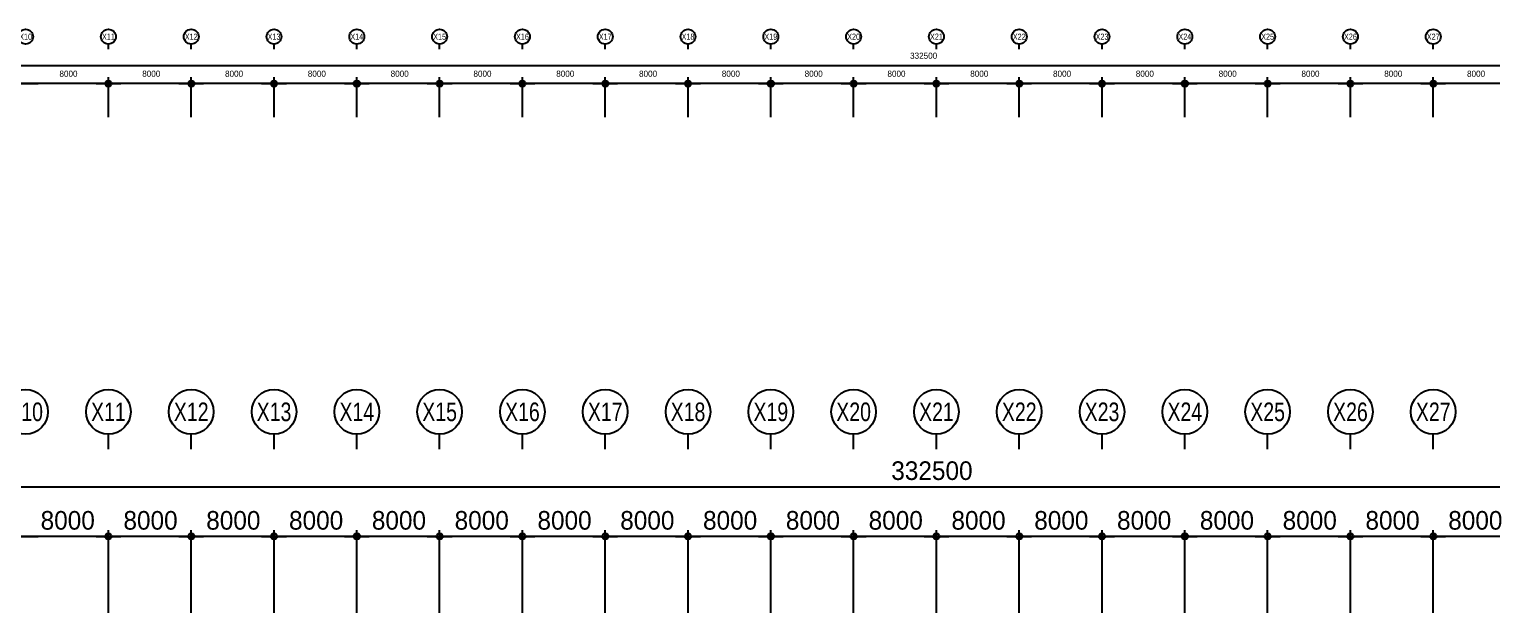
# Model space of a CAD drawing. Header units: millimetres. Extents: x -7448 to 427567, y 91657 to 341328.
# Drawn here: x 156522 to 297826, y 284926 to 341328 of the extents above; entities that cross this region are included whole.
import ezdxf
from ezdxf.enums import TextEntityAlignment as Align

# ---------------------------------------------------------------- set-up
doc = ezdxf.new("R2010")
doc.units = ezdxf.units.MM
doc.header["$LTSCALE"] = 500
doc.header["$MEASUREMENT"] = 0
doc.layers.add('e-plan', color=9, linetype='CONTINUOUS')
doc.styles.add('돋움', font='Dotum.ttf')

# ---------------------------------------------------------------- blocks, each defined once
blk = doc.blocks.new('A$C2E7106E5')
at = {"layer": 'e-plan'}
for p, q in [((86800, 54482), (86800, 54962)), ((94800, 54482), (94800, 54962)), ((102800, 54482), (102800, 54962)), ((110800, 54482), (110800, 54962)), ((118800, 54482), (118800, 54962)), ((126800, 54482), (126800, 54962)), ((134800, 54482), (134800, 54962)), ((142800, 54482), (142800, 54962)), ((150800, 54482), (150800, 54962)), ((158800, 54482), (158800, 54962)), ((166800, 54482), (166800, 54962)), ((174800, 54482), (174800, 54962)), ((182800, 54482), (182800, 54962)), ((190800, 54482), (190800, 54962)), ((198800, 54482), (198800, 54962)), ((206800, 54482), (206800, 54962)), ((214800, 54482), (214800, 54962)), ((600, 52894), (331900, 52894)), ((77600, 51154), (80000, 51154)), ((80000, 51154), (77600, 51154)), ((86200, 51154), (79400, 51154)), ((88000, 51154), (85600, 51154)), ((85600, 51154), (88000, 51154)), ((86800, 47899), (86800, 51754)), ((86800, 47899), (86800, 51754)), ((94200, 51154), (87400, 51154)), ((93600, 51154), (96000, 51154)), ((96000, 51154), (93600, 51154)), ((94800, 47899), (94800, 51754)), ((94800, 47899), (94800, 51754)), ((102200, 51154), (95400, 51154)), ((101600, 51154), (104000, 51154)), ((104000, 51154), (101600, 51154)), ((102800, 47899), (102800, 51754)), ((102800, 47899), (102800, 51754)), ((110200, 51154), (103400, 51154)), ((109600, 51154), (112000, 51154)), ((112000, 51154), (109600, 51154)), ((110800, 47899), (110800, 51754)), ((110800, 47899), (110800, 51754)), ((118200, 51154), (111400, 51154)), ((117600, 51154), (120000, 51154)), ((120000, 51154), (117600, 51154)), ((118800, 47899), (118800, 51754)), ((118800, 47899), (118800, 51754)), ((126200, 51154), (119400, 51154)), ((128000, 51154), (125600, 51154)), ((125600, 51154), (128000, 51154)), ((126800, 47899), (126800, 51754)), ((126800, 47899), (126800, 51754)), ((134200, 51154), (127400, 51154)), ((133600, 51154), (136000, 51154)), ((136000, 51154), (133600, 51154)), ((134800, 47899), (134800, 51754)), ((134800, 47899), (134800, 51754)), ((142200, 51154), (135400, 51154)), ((144000, 51154), (141600, 51154)), ((141600, 51154), (144000, 51154)), ((142800, 47899), (142800, 51754)), ((142800, 47899), (142800, 51754)), ((150200, 51154), (143400, 51154)), ((149600, 51154), (152000, 51154)), ((152000, 51154), (149600, 51154)), ((150800, 47899), (150800, 51754)), ((150800, 47899), (150800, 51754)), ((158200, 51154), (151400, 51154)), ((157600, 51154), (160000, 51154)), ((160000, 51154), (157600, 51154)), ((158800, 47899), (158800, 51754)), ((158800, 47899), (158800, 51754)), ((166200, 51154), (159400, 51154)), ((165600, 51154), (168000, 51154)), ((168000, 51154), (165600, 51154)), ((166800, 47899), (166800, 51754)), ((166800, 47899), (166800, 51754)), ((174200, 51154), (167400, 51154)), ((173600, 51154), (176000, 51154)), ((176000, 51154), (173600, 51154)), ((174800, 47899), (174800, 51754)), ((174800, 47899), (174800, 51754)), ((182200, 51154), (175400, 51154)), ((184000, 51154), (181600, 51154)), ((181600, 51154), (184000, 51154)), ((182800, 47899), (182800, 51754)), ((182800, 47899), (182800, 51754)), ((190200, 51154), (183400, 51154)), ((189600, 51154), (192000, 51154)), ((192000, 51154), (189600, 51154)), ((190800, 47899), (190800, 51754)), ((190800, 47899), (190800, 51754)), ((198200, 51154), (191400, 51154)), ((197600, 51154), (200000, 51154)), ((200000, 51154), (197600, 51154)), ((198800, 47899), (198800, 51754)), ((198800, 47899), (198800, 51754)), ((206200, 51154), (199400, 51154)), ((205600, 51154), (208000, 51154)), ((208000, 51154), (205600, 51154)), ((206800, 47899), (206800, 51754)), ((206800, 47899), (206800, 51754)), ((214200, 51154), (207400, 51154)), ((213600, 51154), (216000, 51154)), ((216000, 51154), (213600, 51154)), ((214800, 47899), (214800, 51754)), ((214800, 47899), (214800, 51754)), ((222200, 51154), (215400, 51154)), ((86800, 15822), (86800, 17262)), ((94800, 15822), (94800, 17262)), ((102800, 15822), (102800, 17262)), ((110800, 15822), (110800, 17262)), ((118800, 15822), (118800, 17262)), ((126800, 15822), (126800, 17262)), ((134800, 15822), (134800, 17262)), ((142800, 15822), (142800, 17262)), ((150800, 15822), (150800, 17262)), ((158800, 15822), (158800, 17262)), ((166800, 15822), (166800, 17262)), ((174800, 15822), (174800, 17262)), ((182800, 15822), (182800, 17262)), ((190800, 15822), (190800, 17262)), ((198800, 15822), (198800, 17262)), ((206800, 15822), (206800, 17262)), ((214800, 15822), (214800, 17262)), ((600, 12185), (331900, 12185)), ((77600, 7385), (80000, 7385)), ((80000, 7385), (77600, 7385)), ((86200, 7385), (79400, 7385)), ((88000, 7385), (85600, 7385)), ((85600, 7385), (88000, 7385)), ((86800, 0), (86800, 7985)), ((86800, 0), (86800, 7985)), ((94200, 7385), (87400, 7385)), ((93600, 7385), (96000, 7385)), ((96000, 7385), (93600, 7385)), ((94800, 0), (94800, 7985)), ((94800, 0), (94800, 7985)), ((102200, 7385), (95400, 7385)), ((101600, 7385), (104000, 7385)), ((104000, 7385), (101600, 7385)), ((102800, 0), (102800, 7985)), ((102800, 0), (102800, 7985)), ((110200, 7385), (103400, 7385)), ((109600, 7385), (112000, 7385)), ((112000, 7385), (109600, 7385)), ((110800, 0), (110800, 7985)), ((110800, 0), (110800, 7985)), ((118200, 7385), (111400, 7385)), ((117600, 7385), (120000, 7385)), ((120000, 7385), (117600, 7385)), ((118800, 0), (118800, 7985)), ((118800, 0), (118800, 7985)), ((126200, 7385), (119400, 7385)), ((128000, 7385), (125600, 7385)), ((125600, 7385), (128000, 7385)), ((126800, 0), (126800, 7985)), ((126800, 0), (126800, 7985)), ((134200, 7385), (127400, 7385)), ((133600, 7385), (136000, 7385)), ((136000, 7385), (133600, 7385)), ((134800, 0), (134800, 7985)), ((134800, 0), (134800, 7985)), ((142200, 7385), (135400, 7385)), ((144000, 7385), (141600, 7385)), ((141600, 7385), (144000, 7385)), ((142800, 0), (142800, 7985)), ((142800, 0), (142800, 7985)), ((150200, 7385), (143400, 7385)), ((149600, 7385), (152000, 7385)), ((152000, 7385), (149600, 7385)), ((150800, 0), (150800, 7985)), ((150800, 0), (150800, 7985)), ((158200, 7385), (151400, 7385)), ((157600, 7385), (160000, 7385)), ((160000, 7385), (157600, 7385)), ((158800, 0), (158800, 7985)), ((158800, 0), (158800, 7985)), ((166200, 7385), (159400, 7385)), ((165600, 7385), (168000, 7385)), ((168000, 7385), (165600, 7385)), ((166800, 0), (166800, 7985)), ((166800, 0), (166800, 7985)), ((174200, 7385), (167400, 7385)), ((173600, 7385), (176000, 7385)), ((176000, 7385), (173600, 7385)), ((174800, 0), (174800, 7985)), ((174800, 0), (174800, 7985)), ((182200, 7385), (175400, 7385)), ((184000, 7385), (181600, 7385)), ((181600, 7385), (184000, 7385)), ((182800, 0), (182800, 7985)), ((182800, 0), (182800, 7985)), ((190200, 7385), (183400, 7385)), ((189600, 7385), (192000, 7385)), ((192000, 7385), (189600, 7385)), ((190800, 0), (190800, 7985)), ((190800, 0), (190800, 7985)), ((198200, 7385), (191400, 7385)), ((197600, 7385), (200000, 7385)), ((200000, 7385), (197600, 7385)), ((198800, 0), (198800, 7985)), ((198800, 0), (198800, 7985)), ((206200, 7385), (199400, 7385)), ((205600, 7385), (208000, 7385)), ((208000, 7385), (205600, 7385)), ((206800, 0), (206800, 7985)), ((206800, 0), (206800, 7985)), ((214200, 7385), (207400, 7385)), ((213600, 7385), (216000, 7385)), ((216000, 7385), (213600, 7385)), ((214800, 0), (214800, 7985)), ((214800, 0), (214800, 7985)), ((222200, 7385), (215400, 7385))]:
    blk.add_line(p, q, dxfattribs=at)
for centre, radius in [((78800, 55682), 720), ((86800, 55682), 720), ((94800, 55682), 720), ((102800, 55682), 720), ((110800, 55682), 720), ((118800, 55682), 720), ((126800, 55682), 720), ((134800, 55682), 720), ((142800, 55682), 720), ((150800, 55682), 720), ((158800, 55682), 720), ((166800, 55682), 720), ((174800, 55682), 720), ((182800, 55682), 720), ((190800, 55682), 720), ((198800, 55682), 720), ((206800, 55682), 720), ((214800, 55682), 720), ((86800, 51154), 300), ((86800, 51154), 300), ((86800, 51154), 150), ((86800, 51154), 150), ((94800, 51154), 300), ((94800, 51154), 300), ((94800, 51154), 150), ((94800, 51154), 150), ((102800, 51154), 300), ((102800, 51154), 300), ((102800, 51154), 150), ((102800, 51154), 150), ((110800, 51154), 300), ((110800, 51154), 300), ((110800, 51154), 150), ((110800, 51154), 150), ((118800, 51154), 300), ((118800, 51154), 300), ((118800, 51154), 150), ((118800, 51154), 150), ((126800, 51154), 300), ((126800, 51154), 300), ((126800, 51154), 150), ((126800, 51154), 150), ((134800, 51154), 300), ((134800, 51154), 300), ((134800, 51154), 150), ((134800, 51154), 150), ((142800, 51154), 300), ((142800, 51154), 300), ((142800, 51154), 150), ((142800, 51154), 150), ((150800, 51154), 300), ((150800, 51154), 300), ((150800, 51154), 150), ((150800, 51154), 150), ((158800, 51154), 300), ((158800, 51154), 300), ((158800, 51154), 150), ((158800, 51154), 150), ((166800, 51154), 300), ((166800, 51154), 300), ((166800, 51154), 150), ((166800, 51154), 150), ((174800, 51154), 300), ((174800, 51154), 300), ((174800, 51154), 150), ((174800, 51154), 150), ((182800, 51154), 300), ((182800, 51154), 300), ((182800, 51154), 150), ((182800, 51154), 150), ((190800, 51154), 300), ((190800, 51154), 300), ((190800, 51154), 150), ((190800, 51154), 150), ((198800, 51154), 300), ((198800, 51154), 300), ((198800, 51154), 150), ((198800, 51154), 150), ((206800, 51154), 300), ((206800, 51154), 300), ((206800, 51154), 150), ((206800, 51154), 150), ((214800, 51154), 300), ((214800, 51154), 300), ((214800, 51154), 150), ((214800, 51154), 150), ((78800, 19422), 2160), ((86800, 19422), 2160), ((94800, 19422), 2160), ((102800, 19422), 2160), ((110800, 19422), 2160), ((118800, 19422), 2160), ((126800, 19422), 2160), ((134800, 19422), 2160), ((142800, 19422), 2160), ((150800, 19422), 2160), ((158800, 19422), 2160), ((166800, 19422), 2160), ((174800, 19422), 2160), ((182800, 19422), 2160), ((190800, 19422), 2160), ((198800, 19422), 2160), ((206800, 19422), 2160), ((214800, 19422), 2160), ((86800, 7385), 300), ((86800, 7385), 300), ((86800, 7385), 150), ((86800, 7385), 150), ((94800, 7385), 300), ((94800, 7385), 300), ((94800, 7385), 150), ((94800, 7385), 150), ((102800, 7385), 300), ((102800, 7385), 300), ((102800, 7385), 150), ((102800, 7385), 150), ((110800, 7385), 300), ((110800, 7385), 300), ((110800, 7385), 150), ((110800, 7385), 150), ((118800, 7385), 300), ((118800, 7385), 300), ((118800, 7385), 150), ((118800, 7385), 150), ((126800, 7385), 300), ((126800, 7385), 300), ((126800, 7385), 150), ((126800, 7385), 150), ((134800, 7385), 300), ((134800, 7385), 300), ((134800, 7385), 150), ((134800, 7385), 150), ((142800, 7385), 300), ((142800, 7385), 300), ((142800, 7385), 150), ((142800, 7385), 150), ((150800, 7385), 300), ((150800, 7385), 300), ((150800, 7385), 150), ((150800, 7385), 150), ((158800, 7385), 300), ((158800, 7385), 300), ((158800, 7385), 150), ((158800, 7385), 150), ((166800, 7385), 300), ((166800, 7385), 300), ((166800, 7385), 150), ((166800, 7385), 150), ((174800, 7385), 300), ((174800, 7385), 300), ((174800, 7385), 150), ((174800, 7385), 150), ((182800, 7385), 300), ((182800, 7385), 300), ((182800, 7385), 150), ((182800, 7385), 150), ((190800, 7385), 300), ((190800, 7385), 300), ((190800, 7385), 150), ((190800, 7385), 150), ((198800, 7385), 300), ((198800, 7385), 300), ((198800, 7385), 150), ((198800, 7385), 150), ((206800, 7385), 300), ((206800, 7385), 300), ((206800, 7385), 150), ((206800, 7385), 150), ((214800, 7385), 300), ((214800, 7385), 300), ((214800, 7385), 150), ((214800, 7385), 150)]:
    blk.add_circle(centre, radius, dxfattribs=at)
at = {"layer": 'e-plan', "style": '돋움', "width": 0.8}
for s, height, p in [('X10', 600, (78800, 55682)), ('X11', 600, (86800, 55682)), ('X12', 600, (94800, 55682)), ('X13', 600, (102800, 55682)), ('X14', 600, (110800, 55682)), ('X15', 600, (118800, 55682)), ('X16', 600, (126800, 55682)), ('X17', 600, (134800, 55682)), ('X18', 600, (142800, 55682)), ('X19', 600, (150800, 55682)), ('X20', 600, (158800, 55682)), ('X21', 600, (166800, 55682)), ('X22', 600, (174800, 55682)), ('X23', 600, (182800, 55682)), ('X24', 600, (190800, 55682)), ('X25', 600, (198800, 55682)), ('X26', 600, (206800, 55682)), ('X27', 600, (214800, 55682)), ('X10', 1800, (78800, 19422)), ('X11', 1800, (86800, 19422)), ('X12', 1800, (94800, 19422)), ('X13', 1800, (102800, 19422)), ('X14', 1800, (110800, 19422)), ('X15', 1800, (118800, 19422)), ('X16', 1800, (126800, 19422)), ('X17', 1800, (134800, 19422)), ('X18', 1800, (142800, 19422)), ('X19', 1800, (150800, 19422)), ('X20', 1800, (158800, 19422)), ('X21', 1800, (166800, 19422)), ('X22', 1800, (174800, 19422)), ('X23', 1800, (182800, 19422)), ('X24', 1800, (190800, 19422)), ('X25', 1800, (198800, 19422)), ('X26', 1800, (206800, 19422)), ('X27', 1800, (214800, 19422))]:
    blk.add_text(s, height=height, dxfattribs=at).set_placement(p, align=Align.MIDDLE_CENTER)
at = {"layer": 'e-plan', "style": '돋움'}
for s, height, p in [('332500', 600, (164254, 53544)), ('8000', 600, (82067, 51803)), ('8000', 600, (90067, 51803)), ('8000', 600, (98067, 51803)), ('8000', 600, (106067, 51803)), ('8000', 600, (114067, 51803)), ('8000', 600, (122067, 51803)), ('8000', 600, (130067, 51803)), ('8000', 600, (138067, 51803)), ('8000', 600, (146067, 51803)), ('8000', 600, (154067, 51803)), ('8000', 600, (162067, 51803)), ('8000', 600, (170067, 51803)), ('8000', 600, (178067, 51803)), ('8000', 600, (186067, 51803)), ('8000', 600, (194067, 51803)), ('8000', 600, (202067, 51803)), ('8000', 600, (210067, 51803)), ('8000', 600, (218067, 51803)), ('332500', 1800, (162436, 12835)), ('8000', 1800, (80249, 8034)), ('8000', 1800, (88249, 8034)), ('8000', 1800, (96249, 8034)), ('8000', 1800, (104249, 8034)), ('8000', 1800, (112249, 8034)), ('8000', 1800, (120249, 8034)), ('8000', 1800, (128249, 8034)), ('8000', 1800, (136249, 8034)), ('8000', 1800, (144249, 8034)), ('8000', 1800, (152249, 8034)), ('8000', 1800, (160249, 8034)), ('8000', 1800, (168249, 8034)), ('8000', 1800, (176249, 8034)), ('8000', 1800, (184249, 8034)), ('8000', 1800, (192249, 8034)), ('8000', 1800, (200249, 8034)), ('8000', 1800, (208249, 8034)), ('8000', 1800, (216249, 8034))]:
    blk.add_text(s, height=height, dxfattribs=at).set_placement(p)

msp = doc.modelspace()

# ---------------------------------------------------------------- block references
at = {"layer": 'e-plan'}
msp.add_blockref('A$C2E7106E5', (77372, 284926), dxfattribs=at)

doc.saveas('drawing.dxf')
